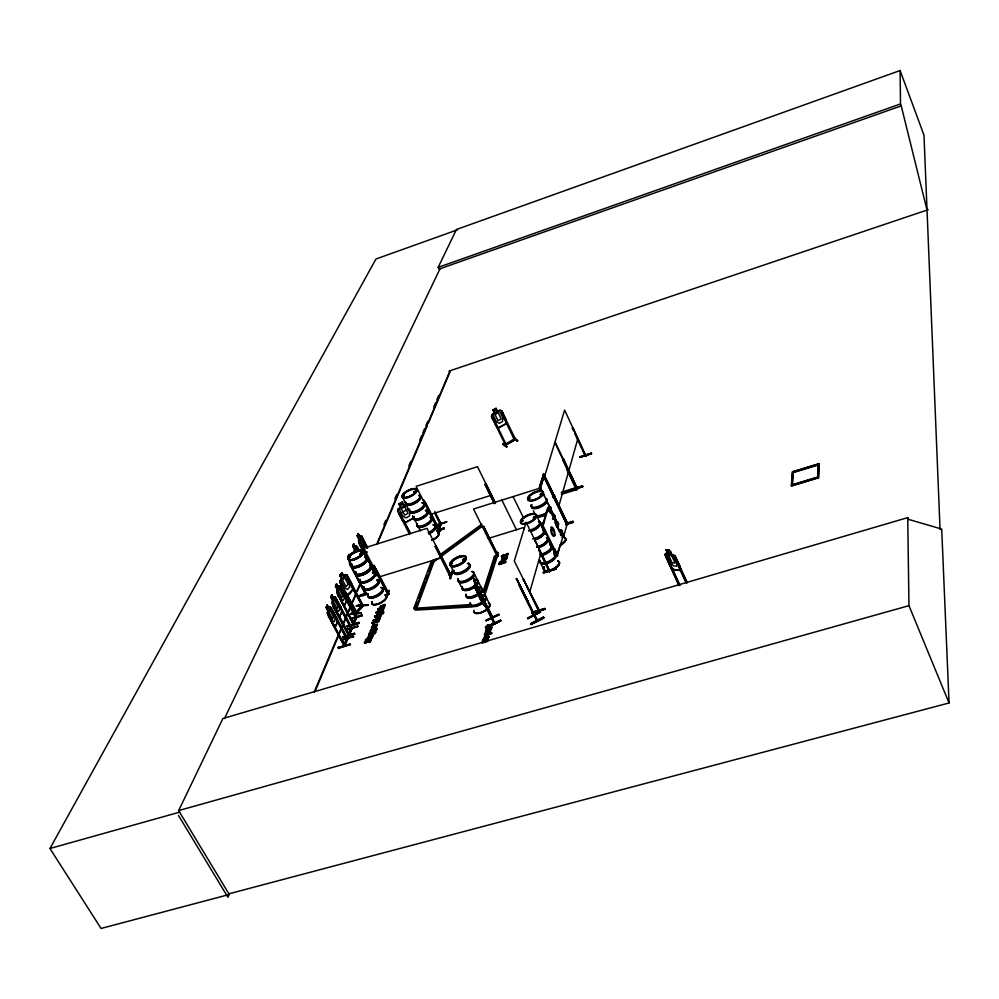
<?xml version="1.0" encoding="UTF-8"?>
<svg xmlns="http://www.w3.org/2000/svg" width="999" height="999" viewBox="0 0 999 999"><rect width="100%" height="100%" fill="white"/><g stroke="black" fill="none" stroke-linecap="round" stroke-linejoin="round"><path stroke-width="1.5" d="M576.81 489.385L576.211 489.635L575.824 488.099M576.298 486.738L577.022 488.349L562.362 493.031M554.22 548.951L554.595 549.937L554.882 548.888M437.05 531.118L444.268 528.546L443.981 527.971L436.9 530.232L443.993 528.071M361.788 605.831L355.994 612.387L356.356 613.598L339.972 582.717L340.022 580.619L341.72 578.858L339.71 575.324L342.033 572.752L344.018 576.485L345.804 576.386L349.325 582.979L349.687 587.087L347.54 589.497L344.867 587.961L341.333 581.356L341.858 578.896L339.71 575.324M356.556 613.423L363.224 605.756L347.015 574.974L345.417 574.637L347.015 574.974L352.073 584.452L353.159 588.836C345.979 602.534 344.842 588.861 340.072 582.667L340.135 580.619L345.554 574.787M538.523 611.013L523.439 579.432L539.31 610.227C539.448 612.624 537.175 606.83 538.586 610.451M379.233 611.188L382.729 610.127L383.042 610.726L379.545 611.788L378.971 610.938A1.536 0.637 -28.3 0 1 379.046 610.451L383.241 608.853L379.957 609.865L380.956 606.131C381.343 606.293 381.094 608.366 383.216 605.494M537.887 609.939C539.572 607.667 537.237 610.963 538.611 609.64M384.165 604.944L383.466 607.08L385.189 605.494A2.035 0.837 -28.2 0 0 385.015 605.057C383.529 604.045 378.708 609.79 380.644 605.531C380.869 608.416 381.655 604.62 384.702 604.457A2.035 0.837 -28.2 0 1 384.877 604.894L384.34 607.592L382.592 608.703M347.227 625.836L347.39 626.835L359.165 623.276L347.352 626.723M359.253 622.901L347.227 625.849M370.179 636.238C367.607 639.897 367.819 635.426 370.179 636.238L370.404 637.699L372.14 636.738L371.978 638.436L367.033 640.521L366.845 639.585L365.472 639.984L365.796 640.596L367.17 640.184L366.845 639.585M354.47 633.316L342.607 636.925L354.483 633.304L354.633 634.315L342.757 637.886L342.607 636.875M368.007 638.324L368.531 635.876L373.189 634.203L373.314 635.302L372.49 634.852L373.189 634.203M372.14 636.738C372.227 639.385 366.645 638.049 367.707 640.322M350.125 643.943L338.162 647.477L350.462 644.492L338.324 648.488L338.162 647.477M347.477 626.398L359.328 622.877L359.016 622.277L347.24 625.936M542.057 493.606L540.809 494.63M541.833 493.543L542.132 494.393M540.621 494.243L540.322 494.917L540.671 494.13M818.468 477.897L819.068 463.598L792.507 471.703L791.333 485.377L791.608 486.026L818.468 477.897L819.068 463.598M817.744 477.734L818.293 464.198L793.206 471.853L792.107 484.765L792.382 485.427L817.744 477.734L818.293 464.198M534.54 517.42L535.227 516.695L535.089 517.42M535.402 517.182L535.427 516.633M535.726 516.77L534.69 517.794M533.404 517.944L533.603 517.295M535.102 517.544L535.439 517.007L534.078 517.132M533.703 517.357L534.602 516.558M534.053 517.407C533.616 519.28 537.724 516.071 534.727 516.808M374.95 572.052L373.926 571.216M373.676 571.828L374.35 571.028M377.222 571.965L374.138 572.914L374.413 572.265M528.883 498.638L529.07 497.627M529.395 498.214L529.17 497.589L529.945 498.101M529.37 497.789L529.383 498.513M355.569 574.712L365.721 594.143L366.109 593.394L350.549 565.272L365.322 594.268L365.634 593.493M365.497 592.482L364.722 593.244L365.347 592.944M365.559 592.37L365.172 593.119M521.54 521.64L521.915 520.941M522.639 520.829L521.615 521.053L522.302 520.604M521.778 521.203L522.702 521.041M522.727 520.804L521.503 521.416M355.344 617.095L356.156 616.321L355.494 616.608M356.643 617.469L340.197 586.438L346.865 600.287L344.33 605.681M353.234 624.587L338.024 595.192M354.046 623.801L338.436 595.067L337.749 595.841M791.608 486.026L792.507 471.703M792.382 485.427L793.206 471.853M350.849 628.071L351.636 627.222L351.411 627.834M353.271 623.364L352.822 623.051M348.289 633.99C349.662 632.991 347.053 635.227 348.688 634.377M349.413 634.939L333.716 605.918L333.017 606.693L348.601 635.626M346.466 638.486L347.29 637.687L347.065 638.311M332.33 611.213L347.44 639.547L347.852 638.748L330.869 607.492L329.807 607.067L329.258 608.591M344.418 645.704L344.218 646.341L328.758 616.458L345.092 645.404M344.455 644.417L343.644 645.279L346.628 638.923M494.692 623.626L477.322 588.561L478.046 590.659M491.82 616.907L492.519 617.057M554.183 548.975L554.42 550.024L554.507 549.325M554.545 549.937L554.108 549.687M464.41 559.927C461.625 560.701 466.221 558.678 464.16 558.941M489.46 632.866C486.738 631.718 482.929 636.675 488.973 633.965L489.31 633.541M503.271 556.243L503.533 555.394C508.641 552.872 509.14 554.283 503.496 555.894L504.083 557.667L507.48 556.63L507.18 556.018C504.87 557.654 503.733 556.53 502.722 556.48A1.748 0.737 -26.6 0 0 502.622 556.843L503.396 557.867L502.922 557.454A1.748 0.737 -26.6 0 1 503.021 557.092L502.822 556.106L501.448 556.518L503.121 556.705L502.822 556.106M425.849 503.146L424.737 503.696L425.849 503.146L440.072 531.231L438.336 530.307M440.509 523.913L437.837 529.395L438.561 528.671M452.235 563.111L451.236 563.548L452.397 563.461M452.31 563.099L451.548 563.324M451.785 563.723L451.223 563.424M451.498 563.224L451.173 563.998L452.272 563.349M415.172 491.608L414.66 492.057M414.41 492.357L415.621 491.271M416.009 491.396L415.384 492.095M413.873 492.47L414.622 491.408M414.148 491.845L414.86 492.37M414.348 492.37L414.46 491.52M403.846 495.666L403.146 495.916L404.096 495.679M404.37 495.379L403.758 495.716M403.109 495.854L404.22 495.579M374.213 572.839L372.103 568.843M345.204 597.052L356.493 617.956L354.158 622.502M351.91 628.895L336.114 599.587L351.973 628.87L349.001 634.927M348.027 634.577L350.974 628.446M360.889 553.221L360.427 554.158L361.276 553.508M361.438 553.021L361.663 553.983M360.152 554.045L361.601 554.233M360.289 553.721L360.914 553.883M371.041 637.15C372.59 632.879 369.505 638.586 371.815 635.039M350.149 557.255L349.051 557.817L350.025 557.579M349.6 557.642L350.149 557.03M349.213 557.442L349.825 556.855L349.3 557.392M373.701 624.313L374.113 625.811L377.472 624.8L377.147 624.2C374.413 626.173 374.001 624.437 372.864 624.562A1.773 0.737 -28.5 0 0 372.727 624.949L373.439 626.011L372.54 626.723L377.472 624.8M371.141 630.694L371.466 629.894C378.022 626.685 371.378 633.716 370.617 630.132L376.923 628.471L375.786 630.769L376.011 628.671L374.725 628.92L375.249 630.232L373.938 631.443L370.454 631.755A2.435 1.011 -28.6 0 1 371.141 630.694L370.617 630.132M591.483 453.658L579.982 457.342L591.483 453.658L591.233 453.059M573.226 522.302L566.433 524.3L573.226 522.302L573.039 521.316L566.271 523.439M582.654 486.438L570.491 490.172M567.12 523.301L567.22 523.151M584.79 455.119C585.913 452.909 585.814 458.366 584.852 455.144M531.967 612.337L532.167 613.398L545.267 609.09L544.942 608.453L531.967 612.35L544.942 608.503M567.619 523.089L567.507 523.713L553.346 494.268M566.608 469.143L576.298 489.672L576.46 489.035L572.202 490.322M556.056 569.08L555.756 568.456L543.156 572.29L543.468 572.914L556.056 569.08L543.456 572.739M563.561 458.966L562.999 459.652L563.561 458.966L577.147 488.249L555.044 441.858L564.622 410.077L585.901 455.944M585.377 456.168L585.027 454.607M585.851 455.956L585.951 455.544M549.425 569.917C549.462 574.013 549.837 568.169 548.788 570.766M535.014 541.433L535.189 540.796L549.787 571.653L550.049 570.941L549.325 571.865L549.537 571.066M362.699 604.795L362.162 605.344C363.524 608.503 360.589 604.183 362.649 604.795M362.187 606.58L362.949 605.694M369.855 635.639L369.68 636.85L370.866 636.975A1.861 0.787 -28.6 0 0 371.803 636.563L372.065 636.388A1.648 0.687 -28.6 0 0 372.739 635.614L372.49 634.852M348.364 578.621L362.874 605.781L355.981 613.598L355.444 612.512L356.581 611.675L357.043 612.874M357.093 612.862L341.371 584.228L340.734 584.939L356.006 613.548L356.793 612.737M532.142 613.286L545.192 609.053L532.217 612.999M540.746 490.859L539.41 488.099L542.882 477.097L543.943 476.76L566.92 524.9L543.756 476.523L540.471 487.737L544.48 496.053M567.132 524.113L567.707 523.788L543.843 474.038L539.41 487.075L541.595 491.346M577.072 488.436L577.41 487.212L561.238 492.257M564.123 537.062L564.01 536.338M567.707 523.788L565.909 525.062M561.313 494.38L577.497 489.335L577.41 487.212M557.017 556.131L542.37 525.936L547.714 507.554L548.401 507.342L562.799 537.2L557.017 556.131L560.152 544.605M585.751 456.106L572.714 427.347L572.165 428.009L573.438 430.719M400.761 507.592L399.538 509.765L402.834 516.171L406.056 517.894L409.453 515.971L409.852 512.2L406.568 505.781L404.158 505.669L402.422 501.998L398.776 504.058L400.761 507.592L398.064 508.903L397.54 510.789L402.285 519.992L405.207 522.814L413.711 517.969M397.714 510.801L398.214 509.028L406.581 504.295M563.074 460.676L576.773 489.435M523.888 579.295L523.251 580.107M558.903 505.856L568.606 471.453M568.781 470.854L577.909 438.436M563.773 536.076L566.97 524.737M529.732 592.157L541.008 552.697M494.305 413.336L491.933 414.597L491.446 416.421L505.469 445.229C503.721 440.497 507.692 446.915 506.056 443.993M491.583 416.396L492.032 414.672M557.717 555.919L543.069 525.724L548.401 507.342M553.259 497.227L552.947 496.89M539.597 487.2L543.394 474.65M545.317 498.051L539.947 486.913L543.843 474.038M487.574 639.647L487.737 640.821L487.574 639.647L483.691 640.871M488.124 637.874L483.416 640.534L488.286 639.035L488.124 637.874L483.916 638.448L488.673 636.088C484.428 634.015 481.918 642.12 484.103 638.411M484.303 638.923L488.836 637.262L488.673 636.088M486.925 626.773L486.825 627.122A1.861 0.824 -27.4 0 0 486.713 627.609L486.613 629.47L490.521 628.421A2.248 0.999 -27.4 0 1 490.959 628.933L489.435 630.719L485.939 631.593A2.26 0.999 -27.4 0 1 485.502 631.081L485.689 630.481A2.235 0.987 -27.4 0 1 486.563 629.582L491.683 627.984L491.52 626.823C488.174 629.183 488.099 626.573 485.964 627.322L487.25 627.409L485.477 627.21L485.801 627.834M484.677 635.701L485.039 634.39L484.677 635.701L491.658 633.653L491.483 632.492L489.348 633.116L489.672 633.753L491.808 633.129L491.483 632.492M492.407 623.826C492.532 625.861 486.588 627.609 487.712 625.936L492.407 623.826L492.719 624.45L491.52 626.086L487.137 627.759L486.825 627.122M488.124 626.685L488.099 625.099L487.387 625.312L488.124 626.685L490.521 625.973L491.82 625.386L491.633 624.05M491.683 627.984L491.52 626.823M495.841 559.54L497.677 552.072L495.904 557.642M496.453 555.182L497.427 554.857C499.662 556.331 493.868 555.219 498.214 555.806L483.603 526.398L482.517 526.748M486.613 629.47L486.451 628.321M487.25 627.409L488.036 627.572L487.637 626.56M487.799 626.048L488.099 625.099M496.016 556.98L497.977 552.672M496.066 558.141L497.814 552.609M503.933 556.043L503.908 554.582L503.234 554.795L503.933 556.043L506.218 555.344L507.43 554.795L507.255 553.558M503.071 562.225C503.733 559.24 498.501 561.813 498.901 563.936L499.2 564.547L505.619 562.587L505.469 561.488L503.071 562.225L505.769 562.1L505.469 561.488M503.096 557.267L502.547 558.553L507.342 557.092L507.18 556.018M485.477 627.21L487.387 625.312M482.455 641.158L482.617 642.32L483.266 640.421M502.647 563.049C503.409 559.303 496.166 566.545 502.647 563.049C503.484 560.152 498.838 561.813 500.087 563.836M503.384 562.824L503.196 561.513L500.924 562.025M543.943 476.76L540.496 487.762L539.41 488.099M503.121 556.705L503.234 554.795M502.547 558.553L502.385 557.479M503.633 555.432L503.908 554.582M503.696 556.818L507.692 555.119L507.979 553.346M501.448 556.518L502.972 555.644M499.2 564.547L500.199 562.537M501.748 557.13L501.598 556.056M484.24 594.63L496.79 555.531L494.455 556.256L482.767 592.457M484.702 595.554L497.24 556.443L473.489 509.053L538.711 488.548L540.022 491.258M483.703 591.932L494.905 557.155L494.455 556.256M514.073 438.986C514.572 442.445 513.986 436.126 515.384 439.51L505.194 445.129M483.603 526.398L498.089 555.844M495.379 503.334L486.051 484.028L485.002 484.365L494.343 503.658M387.987 594.605L387.287 593.593L388.336 593.306L389.086 594.268L374.026 565.409L372.864 565.983L388.049 594.63L363.711 548.189L427.035 528.321L451.011 575.349L436.138 546.141L435.064 546.478L449.687 575.761L451.098 575.112M449.488 574.35C452.285 574.113 447.252 574.3 450.025 575.399M449.65 578.146L450.524 578.521L449.65 578.146L452.048 571.178M449.85 578.721L452.909 571.553L451.96 571.153M450.524 578.521L452.809 571.49M446.653 521.815L435.002 525.199L435.302 525.774L446.541 522.052M536.213 619.392L537.012 619.692M435.064 546.478L436.051 546.378M495.454 503.109L477.485 466.67L416.108 486.351L438.911 531.655L438.673 529.695M440.734 524.05L440.422 524.75L441.196 524.025L434.765 511.5M439.123 528.459L441.196 524.025L437.849 532.867M437.949 533.429L439.822 528.309M438.062 533.691L439.672 527.822M439.036 531.593L439.935 531.056M360.989 613.136L350.949 613.398L361.001 613.211L350.886 614.31M437.924 529.333L438.923 530.182L423.564 500.224M435.077 513.011L440.934 524.587L440.222 523.039L439.885 523.713L440.621 522.927L441.121 523.926M438.748 527.734L440.109 524.038M440.621 522.989L440.359 523.626M416.633 608.553L433.991 561.7L438.936 558.079M435.302 525.774L446.69 521.828M416.933 602.16L414.285 609.265L413.811 608.354L431.268 561.513L436.001 559.015M418.519 597.902L424.325 582.28M425.387 579.445L426.973 575.187M428.559 570.928L431.193 563.823M433.529 560.826L433.991 561.7L432.28 560.389L433.529 560.826L416.158 607.654L414.772 609.228L415.247 610.139L472.003 606.93M424.475 501.91L424.862 501.773M387.937 594.38L388.873 594.343M387.287 593.593L389.111 594.018M387.512 593.306L388.686 592.944L387.387 593.344M388.923 590.421L385.864 598.214L388.898 590.434M385.889 598.126L389.235 591.008M375.062 628.059A1.511 0.624 -28.5 0 0 375.799 627.472L375.574 625.599L376.448 625.337C378.296 630.456 366.82 629.233 374.8 626.485C366.596 627.147 375.874 631.405 376.448 625.337M379.033 618.044C381.156 617.582 378.721 615.372 380.407 615.359C383.004 618.693 372.59 620.804 376.948 617.207M383.154 606.48L384.203 606.318L382.967 608.154M369.218 642.432L370.517 640.334L365.06 643.456A2.323 0.974 -28.7 0 1 364.635 643.069L366.283 640.347L364.298 642.457A2.323 0.974 -28.7 0 0 364.735 642.856C366.77 642.507 373.052 636.675 370.279 642.12L369.218 642.432C373.002 635.576 363.087 647.04 366.283 640.347M375.886 626.223L376.773 625.936M379.845 616.246L380.719 615.958M383.466 607.08C385.976 603.209 381.243 609.003 379.57 607.729L377.684 609.49L380.382 609.29M371.416 636.95L371.728 637.949L370.304 638.811M377.272 625.299L377.147 624.2M375.836 622.077L376.548 620.292L379.62 619.368L379.508 618.256L373.226 620.142L373.339 621.253L373.027 620.654L375.487 619.917L374.775 621.69L372.103 622.951L372.427 623.551L378.721 621.653L378.596 620.541L375.524 621.465L375.836 622.077L378.921 621.141L378.596 620.541M379.62 619.368L379.508 618.256M381.231 615.309L381.106 614.223L376.211 616.133L376.536 616.733L381.231 615.309L381.106 614.223M378.883 611.987L378.559 611.4L376.011 612.587L376.323 613.186L382.854 611.213L382.729 610.127M379.995 609.477L379.682 608.891C384.702 607.742 384.727 605.794 379.87 608.403M374.712 631.843L376.061 632.305L374.588 633.791C374.775 629.42 374.625 633.928 371.828 634.852M377.709 613.786C376.461 612.787 384.69 611.912 378.384 614.11C374.975 613.461 386.463 609.652 383.316 613.561L382.492 613.811C382.667 609.54 382.505 613.973 379.77 614.86M379.545 611.788L379.283 611.538A1.536 0.637 -28.3 0 1 379.358 611.051L383.554 609.452L383.429 608.366M374.588 633.791L375.324 632.429L373.863 632.517M382.492 613.811L383.204 612.487L381.768 612.574M368.818 638.074L368.619 636.713L370.254 635.776M382.405 608.329L380.182 609.003L380.219 607.529M373.376 628.696L373.676 626.535L373.376 628.696L372.39 628.259L373.988 627.147M375.524 621.465L376.223 619.692L379.308 618.768M377.647 616.558L377.035 618.081L376.011 617.832L377.647 616.558L376.336 618.431L377.36 618.681M373.988 628.508L374.475 625.874M380.407 615.359C381.181 617.569 375.224 620.117 375.549 617.569C378.758 613.024 378.134 621.465 379.533 615.646M374.588 616.658L375.636 615.859L375.724 617.007L374.588 616.658L375.636 615.859M365.472 639.984L367.407 638.149L368.406 638.561M376.323 613.186L376.198 612.112M365.796 640.596L365.671 639.485M372.427 623.551L372.315 622.439M374.912 617.257L374.812 616.096M377.997 610.089L377.872 609.015M369.43 633.116L369.942 633.691L369.618 632.642L375.649 631.293L374.263 633.191M372.54 626.723L373.127 625.411M377.684 609.49L379.87 609.802M368.082 637.949L367.707 638.873L371.216 637.637M369.755 633.716C381.019 629.22 361.963 638.111 372.752 632.404M370.941 630.731L370.804 629.657M376.536 616.733L376.398 615.646M379.22 610.002L379.033 609.09M387.962 594.592L389.011 594.268L374.026 565.409M353.696 636.563L341.646 640.384M357.829 626.523L346.029 630.094L357.829 626.523L357.505 625.936M362.312 615.621L350.587 619.18L362.312 615.621L361.988 615.034L350.274 618.581L350.587 619.18M345.092 644.343L347.19 639.035M347.789 638.811L344.717 646.141L327.347 612.699L327.709 614.76L344.805 646.041M356.618 617.419L353.708 624.55L337.075 593.481L336.651 591.483L337.487 589.847L335.427 586.313L336.588 583.94L335.527 586.363L337.575 589.885L337.712 592.245L341.283 598.901L343.319 600.561L344.268 598.364L343.244 594.355L339.685 587.724L338.536 587.712L336.463 583.99M359.053 539.223L358.878 542.582L374.575 572.789L374.113 571.44L375.187 568.843M355.507 617.519L353.084 623.551M355.944 616.92L356.144 616.408M347.04 638.798L344.205 644.755M351.386 628.321L348.589 634.178M355.919 617.394L353.171 623.164M375.961 569.442L374.7 572.627M229.408 893.68L227.909 897.264L178.496 815.471M374.338 567.032L371.665 567.544M665.122 554.807L665.721 553.533M315.684 689.922L338.112 636.813M339.335 633.94L341.146 629.632M342.357 626.76L350.237 608.104M352.672 602.36L356.306 593.756M357.517 590.884L359.94 585.139M377.522 543.506L427.235 425.811M428.446 422.939L450.274 371.266M383.891 524.75L385.714 520.442M394.842 498.901L396.665 494.592M408.828 465.884L410.651 461.575M419.78 440.035L421.603 435.726M422.814 432.854L424.65 428.546M425.861 425.674L427.684 421.366M433.766 407.018L435.589 402.709M436.813 399.837L438.636 395.529M314.061 692.344L360.189 583.241M376.573 544.48L450.025 370.766M365.709 554.47L366.783 551.985M367.557 548.126L361.7 536.101C353.746 538.911 362.862 549.987 365.746 554.645L366.908 551.935M337.587 621.465L335.189 627.072L333.092 624.387M339.672 616.595L342.02 611.088M332.954 624.425L335.227 627.247L337.712 621.428M337.6 613.923L339.71 616.77L342.158 611.038L340.547 606.793L342.108 611.138M342.282 603.021L344.368 605.856L346.778 600.224M553.958 535.926L554.183 535.414A4.595 1.449 73 0 0 553.396 530.357L552.947 529.32A4.595 1.449 73 0 0 551.061 527.335M333.017 606.693L333.304 606.043M329.171 616.333L328.459 617.12M355.319 550.786L356.218 548.738L357.58 551.336M368.594 562.187L359.715 544.28L374.887 572.165M350.949 565.147L350.274 565.896M360.115 544.155L359.453 544.88M349.288 561.713L349.875 560.114M354.183 553.071L354.608 549.587L352.759 546.103L353.733 543.918L358.753 551.535M359.265 550.524L357.18 546.441L356.193 545.978L355.469 547.627L353.733 543.918M360.726 535.639L360.027 537.25L358.204 533.791M354.558 572.989L349.625 563.573L350.1 560.114M354.033 551.161L356.243 546.128M327.347 612.699L328.196 611.001M331.905 602.31L349.076 635.626L332.267 604.345L332.742 600.636L330.806 597.052L331.855 594.68L333.791 598.264L334.465 596.728L331.98 602.385M336.725 591.57L339.173 586.001L338.511 587.512M327.422 612.787L329.945 607.03L331.006 607.454L336.188 617.157M354.832 551.885L354.707 549.625L352.635 546.141L353.609 543.956M359.141 539.26L357.23 535.751L358.304 533.566L357.317 535.801M326.111 607.429L327.31 604.982L329.295 608.791L330.469 608.791L334.103 615.496L335.14 619.58L334.166 621.853L332.08 620.192L326.111 607.429L328.072 611.051M332.617 600.686L330.681 597.09L331.855 594.68M326.211 607.479L327.31 604.982M349.3 555.481L349.325 557.991M358.479 534.69L358.516 537.137L359.078 535.839M457.492 229.807L375.961 259.016L49.95 848.501L101.061 928.458L229.283 894.492L178.659 810.589L222.889 718.518L907.729 517.619L908.441 519.368L941.707 529.045L949.05 702.971L228.883 893.818M224.438 718.618L440.035 268.756M900.099 70.542L900.511 103.946L901.223 105.882L439.023 269.106L438.174 267.357L456.406 229.52L900.099 70.542L923.975 135.14L940.059 529.408M494.767 623.613L478.533 592.732L479.133 593.069M492.295 616.533L492.532 618.531L493.019 617.707M375.449 630.194L376.511 629.432L375.05 629.52M528.671 498.576L529.87 497.802M464.635 559.915L464.835 558.903M539.098 610.789L514.285 560.976L526.123 522.227L549.999 571.016M567.007 522.589L567.157 522.065M567.544 523.601L544.68 476.198L554.857 442.457L576.635 488.411M403.284 495.229L403.971 495.104M403.521 495.679L404.208 495.367M362.4 604.67L363.324 605.719M501.61 410.789L515.621 439.56L515.147 438.586L514.235 439.123M375.774 630.794L377.235 629.32L375.886 628.846M349.151 635.514L352.197 628.271L335.377 597.202L334.328 596.765M382.167 613.211L383.616 611.538L381.73 611.475M356.393 618.031L340.796 588.848L343.731 594.318M353.771 624.425L336.651 591.483M365.834 593.98L349.563 563.598L349.338 561.6M502.647 559.902L506.231 558.678L503.071 560.514M485.764 634.178L488.648 633.329C490.809 630.581 483.179 632.842 486.088 634.815M503.234 443.668L506.805 446.803M374.15 630.856L374.388 629.72L371.216 631.405L373.376 631.281M372.964 633.853L373.201 632.704L370.017 634.402L372.19 634.278M380.881 613.873L381.118 612.774L377.984 614.435L380.119 614.298M369.23 642.394L368.906 641.795L369.955 641.508C374.088 634.777 362.15 645.841 366.271 640.396M489.348 633.116C491.808 629.87 483.179 632.18 485.039 634.39M489.672 633.753C492.132 630.506 483.504 632.817 485.364 635.027M368.032 605.294C343.893 606.718 362.475 604.745 368.032 605.294L357.904 605.481L367.732 604.695M463.349 559.353C461.688 561.463 466.146 560.114 464.71 559.278M463.424 559.353L463.748 560.177M464.785 559.777L464.86 559.09M465.134 559.777L465.097 558.916M362.125 605.806L356.393 612M347.652 594.717L353.159 588.836M341.72 584.203L340.734 584.939M347.34 577.934L347.977 577.222L347.003 577.959L362.525 606.543M345.529 574.625L344.031 576.286M534.178 614.71C532.192 613.386 536.001 617.17 533.966 615.646M339.847 575.349L342.12 572.951M360.714 553.334L360.264 554.557M361.288 553.721L362.013 553.259M361.813 553.733L362.15 553.034L360.964 553.434M414.123 491.758L414.235 492.682M414.523 491.733L414.985 491.683M415.884 491.683L415.222 492.207M415.846 491.97L415.709 491.433M450.424 574.35L450.861 575.449M439.51 530.269L439.935 531.331M492.857 617.644L492.407 617.844M492.532 618.456L493.156 618.194L474.375 581.618L475.362 583.041M357.13 612.712L356.506 611.763M669.13 550.312L670.991 554.345L675.174 556.018L680.119 566.795L674.974 556.156L673.338 554.657L665.509 553.483L664.984 554.745L679.195 585.314M672.939 569.492L680.906 570.641L680.119 566.795M669.942 565.484L665.222 554.72M673.014 569.517L670.042 565.384L673.039 569.393L680.769 570.491M675.062 556.118L687.275 582.579M674.987 558.753L676.248 558.566L674.987 558.753L686.013 582.742M678.87 585.614L666.221 557.205L667.145 557.33L680.107 585.451M665.896 557.504L667.145 557.33M666.108 549.812L667.956 553.833L666.895 554.944L670.341 562.425L673.488 565.846L676.623 566.296L676.835 563.324L673.388 555.819L671.141 554.133M669.293 550.099C660.726 549.4 673.201 548.963 671.091 554.245M362.762 605.869L362.687 604.745M362.724 606.381L352.085 587.474M536.775 620.529L537.125 621.153L521.803 589.26L521.64 589.997M533.966 615.496L534.29 616.058L518.618 584.602M439.41 528.434L440.022 528.321M541.271 493.643L540.447 494.443L541.421 493.856M540.921 493.893L540.559 494.468M463.261 559.602L464.173 558.878M464.66 559.39L463.836 559.865M496.54 554.882L497.415 554.895M449.762 575.511L450.861 575.149M493.056 618.319L477.023 586.85L477.522 588.686M482.717 642.869L486.088 641.882M439.697 554.957L481.73 524.213M449.1 549.288L452.884 546.515M439.71 556.293L481.78 525.511M441.408 556.268L482.217 526.398M515.422 439.697L505.282 445.329L505.719 443.856M534.19 516.783L533.478 518.069M414.647 491.883L415.709 491.683M415.621 492.157L414.76 492.582M379.27 609.752L378.559 611.4M371.715 636.937L372.14 635.651M483.716 639.26L482.579 640.334L482.954 641.37M409.465 534.078L398.439 512.799L399.563 512.362L410.452 533.503M399.238 514.073L408.903 508.616M413.561 517.907L405.182 522.602L402.397 519.905M398.813 504.095L402.447 502.035M404.12 505.631L406.543 504.12M344.618 645.504L344.293 646.266M517.894 440.746L513.561 437.337L517.37 440.934M506.943 446.903L502.834 443.981L506.381 447.127M517.47 440.959L513.498 437.35L514.348 437.587M505.931 443.881L513.873 439.11M506.68 446.341L503.409 443.668M497.739 411.438L499.925 410.177L501.748 410.714L506.043 419.63L506.456 423.564L498.376 427.984L495.766 425.312M491.97 414.622L499.962 410.214M493.156 417.807L492.207 418.331L493.269 417.919L506.281 444.755M501.498 413.186L502.572 412.774L501.498 413.186L514.572 440.147M498.414 427.834L506.281 423.464L505.881 419.642M492.657 409.977L496.103 408.079L497.689 411.613L499.937 411.775L502.922 417.969L502.497 421.566L499.3 423.339L496.303 421.64L493.294 415.434L494.48 413.386L492.694 410.002M357.804 626.361L346.029 629.919M525.174 596.59L527.609 600.961L526.123 597.552M533.891 614.21L533.566 614.947M540.384 611.725L527.797 618.668L540.584 612.087L540.259 611.45L527.484 618.044L527.797 618.668M540.484 611.9L527.722 618.518M530.606 623.726L543.481 617.132L530.619 623.763L531.093 624.675L543.956 618.044L543.456 617.082M517.432 580.282L516.283 578.558L518.256 581.98M520.092 585.464L517.694 581.181L518.294 582.592M519.343 584.14L520.904 587.387M350.562 619.018L362.038 615.034M503.221 558.941L506.555 558.054A2.11 0.887 -26.6 0 1 506.98 558.503L505.556 560.127L502.247 560.988M541.171 493.993L542.307 493.631L541.483 493.606M541.783 494.517L540.759 494.955M522.077 521.153L522.752 520.941L522.127 520.629M534.203 517.007L534.84 516.733M534.89 517.557L533.591 517.407M360.914 553.346L361.563 553.159M361.238 554.22L361.975 553.009M356.655 612.849L345.754 592.395M489.148 631.181C493.931 627.709 482.742 631.855 488.299 631.493M486.163 620.591L499.025 614.735L486.238 620.754L485.914 620.117L498.726 614.123L499.025 614.735M486.138 620.554L498.963 614.585M493.918 622.015C492.32 622.814 495.129 620.966 494.642 623.114M487.687 626.248L500.561 620.179L500.886 620.816L488.111 627.21L500.849 620.766L487.987 626.873L487.687 626.236L500.586 620.229M475.062 581.905L472.964 577.609L481.818 595.654L475.899 582.704L476.923 584.353M473.751 578.096L475.949 582.842M479.295 592.694L474.537 581.381L475.049 582.792M474.862 582.779L478.808 591.233M475.049 583.503L481.093 595.741L480.594 593.906M477.235 588.723L474.513 581.543L475.187 583.928M475.849 588.498L475.986 588.436M476.973 587.287L483.204 600.836M475.274 588.349L479.32 594.155L482.467 601.136L475.274 588.349L476.785 590.884M475.512 588.486L478.259 594.218M479.682 594.105L484.89 606.043L481.555 597.627M483.628 599.25L481.705 594.842L485.064 603.833L483.179 600.749M480.019 598.638L483.941 604.87L480.044 598.726L475.924 588.299L477.31 592.407L476.848 591.633M371.491 567.757L374.338 566.87M361.301 554.183L360.639 554.245M464.073 559.215L464.897 558.878M464.248 560.127L463.174 560.339M373.676 626.535L372.065 627.659L373.052 628.096M438.174 267.357L900.511 103.946M448.976 371.116L928.233 209.69M377.809 616.808L378.446 615.896M373.663 627.909L374.75 627.459A1.511 0.624 -28.5 0 0 375.487 626.86L375.574 625.624M485.152 637.874L488.998 636.738M484.927 484.577L485.976 484.253M591.246 453.084L579.707 456.755L579.982 457.342M579.944 457.192L591.558 453.309M357.23 535.751L362.812 547.914L364.735 549.587M361.7 536.101L367.545 547.602M430.407 514.46L491.545 495.167M362.262 538.449L367.295 548.201M356.193 545.978L359.553 551.336M437.125 530.806L444.18 528.446M437.038 531.043L444.118 528.808M582.454 485.964L570.629 489.735L582.454 485.951L582.692 486.688L576.635 488.711M438.936 531.593L439.96 531.268M570.829 490.172L582.679 486.563M576.735 488.761L582.355 486.438M365.746 554.645L363.798 551.76M372.864 565.983L373.926 565.646M566.283 523.526L573.026 521.378M566.508 524.05L573.239 521.828M371.516 567.907L371.216 567.332L374.076 566.458M375.499 571.828L372.652 572.727A8.354 3.322 -28.1 0 1 373.688 576.935A8.367 3.322 -28.1 0 1 364.385 582.292A8.367 3.322 -28.1 0 1 360.139 579.845A8.354 3.322 -28.1 0 0 364.373 582.255A8.354 3.322 -28.1 0 0 373.688 576.935A8.367 3.322 -28.1 0 0 372.689 572.689M372.664 572.802L375.499 571.928M377.048 572.24L374.2 573.114L377.073 572.34M488.174 538.486L523.426 527.584M375.337 575.224L378.221 574.35M375.574 575.611L378.484 574.762M497.077 555.943L498.126 555.594M375.636 575.811L378.484 574.924M542.37 525.936L543.069 525.724M378.908 577.01L441.983 557.567M545.117 534.527A4.583 1.461 73 0 1 544.692 532.305L542.469 528.334A2.298 0.737 73 0 1 541.858 525.462A2.298 0.737 73 0 1 542.894 525.574M335.377 597.202L340.684 606.743M345.317 595.966L346.74 600.324L345.142 596.066M449.925 575.724L450.886 575.387M366.645 593.181C354.133 596.053 359.802 597.951 368.244 593.718M366.87 593.668L359.665 595.879L366.958 593.768M547.165 538.761L547.427 538.686A4.583 1.461 73 0 1 546.94 538.274M562.112 537.412L562.799 537.2M507.554 554.17L508.279 553.946M503.021 557.092L503.871 556.83M344.368 605.856L342.182 602.959M331.618 609.902L347.44 639.547M502.235 557.942L507.03 556.48M792.781 472.352L817.856 464.71M793.493 472.502L818.568 464.86M499.787 563.224L502.347 562.437M498.901 563.936L505.319 561.987M339.71 616.77L337.487 613.861M554.008 552.185L556.293 551.485M553.933 552.459L556.218 551.76M554.27 554.57L557.529 553.733M554.37 554.832L557.467 553.846M554.408 555.294L557.367 554.345M383.816 607.13L384.515 606.917M378.196 609.615L379.545 609.215M543.431 572.752L555.993 568.868M792.107 484.765L817.469 477.085M383.741 608.965L379.583 610.339L378.683 611.863M791.333 485.377L818.193 477.235M376.011 612.587L382.542 610.614M335.227 627.247L333.117 624.288M376.211 616.133L380.906 614.71M375.137 616.695L375.949 616.458M377.897 615.896L381.418 614.822M413.811 608.354L471.353 604.482M376.061 619.992L379.832 618.856M345.754 629.495L357.555 625.936M372.103 622.951L378.396 621.053M372.627 623.039L375.1 622.302L374.775 621.69M373.214 625.861L373.052 625.549A1.773 0.737 -28.5 0 1 373.189 625.162L374.013 624.912M372.227 626.111L376.96 624.687M354.807 633.903L342.832 637.374M371.128 630.269L375.337 628.995M341.358 639.972L353.259 636.4L353.534 637M367.682 637.712L368.494 637.474M371.753 637.562L372.465 637.35M365.996 640.097L367.37 639.685M491.958 624.687L492.719 624.45M486.288 628.846L491.358 627.347M489.435 628.171L491.845 627.459M484.353 635.064L491.333 633.016M485.089 639.497L488.449 638.511M482.292 641.683L487.412 640.184M485.352 641.033L487.899 640.297M178.659 810.589L908.965 605.669L907.729 517.619M49.95 848.501L179.608 812.162M379.233 615.034L377.235 614.785A2.398 0.987 -28.3 0 1 377.897 613.748M371.278 635.039L369.255 634.752A2.435 1.024 -28.6 0 1 369.942 633.691M361.114 554.258L360.452 554.42M534.59 516.608L535.801 516.733M464.31 559.128L464.96 559.153M536.663 619.168L537.624 620.879L516.421 578.483L534.765 615.896M415.159 491.208L416.096 491.371M534.328 517.882L533.641 517.969M534.128 518.156L533.503 517.894M357.979 605.469L368.406 604.832M351.149 614.01L361.114 613.236L360.789 612.637M462.637 605.931L465.696 605.756M414.772 609.228L471.528 606.006M552.859 496.141L552.809 496.953M585.302 456.231L574.712 433.441M549.263 571.865L538.636 549.887M665.621 553.621L667.856 553.921L665.933 549.662M439.061 529.57L430.944 513.723M492.207 617.732L494.218 623.95L478.533 592.732M334.378 596.927L335.377 597.327M339.036 586.038L340.197 586.563L339.086 586.188M360.651 535.826L361.7 536.226M540.422 494.867L541.97 494.755L542.532 493.656M381.443 611.975L379.932 614.073L376.91 614.185A2.398 0.987 -28.3 0 1 377.585 613.149M537.425 620.342L534.365 615.097M372.814 635.451L373.064 636.226A1.648 0.687 -28.6 0 1 371.266 637.562M374.725 628.92L373.176 631.056L370.13 631.156A2.435 1.011 -28.6 0 1 370.816 630.094M373.539 631.905L371.99 634.053L368.931 634.153A2.435 1.024 -28.6 0 1 369.618 633.079M474.4 581.443L476.086 582.767M472.964 577.609L473.788 578.209M513.773 437.912L517.357 441.108M345.13 592.095L347.752 594.717M554.595 495.791L554.545 497.09L554.745 496.091M554.433 495.766L554.395 496.466M553.521 497.115L553.421 495.879L553.371 496.79M553.096 497.402L552.547 496.291M438.299 530.619L437.987 528.858M483.891 604.732L484.89 606.043L483.753 604.795M475.936 584.078L476.623 584.852L475.999 584.228M494.055 623.875L492.432 617.906M477.734 588.698L479.795 591.67L475.686 583.316L479.195 591.183L477.247 586.788M477.747 588.773L482.392 598.201L480.069 592.832L481.63 595.404M481.368 596.728L482.629 598.763L480.319 592.919M475.986 589.472L476.461 590.247M478.733 594.954L481.356 599.288L477.397 591.595M475.774 587.936L478.983 592.981M554.969 549.7L554.957 549.388M522.639 590.971L523.576 592.669M525.312 596.515L527.747 600.886M475.412 584.128L475.824 585.202M533.916 615.322L537.087 621.091L521.353 589.497M483.316 600.686L485.064 603.833M327.173 605.019L329.158 608.828M337.05 621.116L347.028 639.672M340.072 608.116L351.373 629.183M331.718 594.717L333.816 598.463L334.977 598.476L338.586 605.144L339.61 609.19L338.649 611.425L336.588 609.765L332.967 603.071L332.842 600.686M344.917 597.689L355.906 618.269M336.488 584.178L338.411 587.749M342.02 572.951L343.906 576.498M350.237 562.4L353.708 568.931M379.57 607.729L380.182 609.003M358.179 533.603L360.152 537.212L361.226 537.287L365.609 547.564M519.38 584.203L527.609 600.961M403.521 520.154L410.339 533.379M412.662 515.659L420.367 530.806M402.497 497.24L405.706 503.496M431.268 561.513L431.718 562.4M548.064 539.947L554.545 552.584M522.127 590.072L525.112 595.729L524.088 593.568M484.515 634.54L484.84 635.177M449.15 574.712L449.687 575.761M439.635 529.994L440.159 531.006M423.726 500.162L428.384 509.428M487.087 626.261L487.849 627.547M485.639 626.685L485.964 627.322M488.648 633.329L488.973 633.965M488.511 636.625L488.836 637.262M487.962 638.398L488.286 639.035M450.474 565.521L453.921 572.277M458.928 582.055L462.337 588.773M481.705 594.892L476.448 584.802L481.618 595.342M474.862 582.767L477.023 587.35M481.905 597.14L492.607 618.518M434.865 513.586L440.484 524.75M477.46 580.044L474.063 573.339A8.791 3.684 -27.2 0 1 467.02 581.53A8.791 3.684 -27.2 0 1 458.666 580.082M477.784 580.669A8.791 3.709 -27.2 0 0 476.86 580.094A8.791 3.709 -27.2 0 1 477.784 580.644L481.143 587.387M486.063 597.065L489.423 603.708M501.885 500.124L516.446 529.745M485.002 484.365L494.418 503.446M540.322 562.549L543.556 569.18M513.099 496.603L523.663 518.194M536.675 515.759L539.76 522.102M533.341 510.689L534.989 514.135M491.545 416.371L495.866 425.237M479.233 596.678L480.182 598.651M547.814 502.947L558.453 525.024M561.775 531.93L563.848 536.251M546.665 500.836L556.455 521.041M560.764 530.107L563.823 536.326M547.714 507.554L550.337 512.986M554.907 522.477L559.49 531.98M543.306 474.2L566.47 522.739M552.909 496.278L553.196 497.315M569.055 471.565L576.286 486.8M576.535 487.312L577.497 489.335M576.023 487.35L576.873 489.373M666.82 557.629L679.133 584.34M675.923 558.878L686.95 582.879M675.324 558.441L686.35 582.442M517.694 581.181L517.932 582.092M908.965 605.669L949.05 702.971M481.918 595.541L483.466 599.662L481.78 595.604M477.135 586.538L481.518 594.967M478.121 594.243L479.108 596.765M480.107 591.92L481.293 595.029M366.408 545.442L367.37 548.139M350.349 644.392L338.399 647.964M492.657 617.519L494.468 623.051M554.607 496.116L554.745 496.878M474.375 581.618L474.962 583.628M901.223 105.882L927.035 210.102M351.873 584.527L352.934 588.786M679.994 566.77L680.806 570.729M557.929 550.874L558.104 551.523M472.977 572.215A8.916 3.734 -27.2 0 1 467.832 580.606A8.916 3.734 -27.2 0 1 458.304 579.62M462.075 588.186A8.791 3.709 -27.2 0 0 469.542 588.985A8.791 3.709 -27.2 0 0 477.909 582.317A8.779 3.709 -27.2 0 1 469.592 589.06A8.779 3.709 -27.2 0 1 462.125 588.261M478.034 581.206A8.791 3.709 -27.2 0 0 475.299 579.52A8.779 3.709 -27.2 0 1 478.071 581.293M476.423 579.295A8.754 3.696 -27.2 0 1 471.378 587.587A8.754 3.696 -27.2 0 1 462 586.588M476.535 579.457A8.791 3.709 -27.2 0 1 471.478 587.787A8.791 3.709 -27.2 0 1 462.062 586.775M467.345 563.598A8.929 3.696 -27.2 0 1 468.931 568.131A8.929 3.696 -27.2 0 1 459.016 573.826A8.929 3.696 -27.2 0 1 454.033 571.253M472.427 571.366A8.791 3.671 -27.2 0 1 467.345 579.632A8.791 3.671 -27.2 0 1 457.942 578.671M468.893 564.385A8.804 3.646 -27.2 0 1 464.797 572.09A8.804 3.646 -27.2 0 1 454.245 572.814M471.366 571.54A8.916 3.734 -27.2 0 1 472.964 576.111A8.916 3.734 -27.2 0 1 463.074 581.805A8.916 3.734 -27.2 0 1 458.091 579.195M468.519 563.399A8.929 3.696 -27.2 0 1 463.336 571.753A8.929 3.696 -27.2 0 1 453.821 570.816M468.181 562.974A8.804 3.646 -27.2 0 1 463.061 571.216A8.804 3.646 -27.2 0 1 453.671 570.304M485.127 596.478A8.741 3.759 -27.3 0 1 484.577 601.723M483.029 603.071A8.741 3.759 -27.3 0 1 474.163 606.643A8.741 3.759 -27.3 0 1 470.741 603.771M483.578 595.679A8.866 3.809 -27.3 0 1 484.415 601.248M482.842 602.609A8.866 3.809 -27.3 0 1 474.775 606.143A8.866 3.809 -27.3 0 1 470.254 604.457M488.648 603.396A8.741 3.796 -27.3 0 1 484.69 611.263A8.741 3.796 -27.3 0 1 474.125 611.825M488.386 602.946A8.716 3.771 -27.3 0 1 483.441 611.326A8.716 3.771 -27.3 0 1 474.05 610.202M477.047 580.531A8.754 3.696 -27.2 0 1 472.015 588.823A8.754 3.696 -27.2 0 1 462.637 587.824M488.499 603.109A8.741 3.796 -27.3 0 1 484.54 610.976A8.741 3.796 -27.3 0 1 473.976 611.538M478.209 581.543A8.791 3.709 -27.2 0 1 469.717 589.323A8.791 3.709 -27.2 0 1 462.387 587.4A8.791 3.709 -27.2 0 0 469.705 589.31A8.791 3.709 -27.2 0 0 478.196 581.518M479.383 587.387A8.879 3.784 -27.2 0 1 480.207 592.931M478.621 594.28A8.879 3.784 -27.2 0 1 470.529 597.827A8.879 3.784 -27.2 0 1 466.021 596.178M484.428 595.092A8.741 3.759 -27.3 0 1 483.878 600.337M482.317 601.673A8.741 3.759 -27.3 0 1 473.451 605.257A8.741 3.759 -27.3 0 1 470.029 602.385M480.944 588.186A8.754 3.734 -27.2 0 1 480.369 593.406M478.808 594.742A8.754 3.734 -27.2 0 1 469.93 598.326A8.754 3.734 -27.2 0 1 466.521 595.479M483.366 595.254A8.866 3.809 -27.3 0 1 484.203 600.824M482.629 602.185A8.866 3.809 -27.3 0 1 474.55 605.706A8.866 3.809 -27.3 0 1 470.042 604.033M480.569 587.212A8.879 3.784 -27.2 0 1 479.982 592.494M478.409 593.856A8.879 3.784 -27.2 0 1 469.405 597.489A8.879 3.784 -27.2 0 1 465.946 594.605M480.232 586.8A8.766 3.734 -27.2 0 1 479.657 592.007M478.096 593.344A8.766 3.734 -27.2 0 1 469.218 596.94A8.766 3.734 -27.2 0 1 465.809 594.093M370.204 565.684A8.492 3.334 -28.1 0 1 364.772 573.601A8.492 3.334 -28.1 0 1 356.243 572.702M373.614 572.402A8.342 3.309 -28.1 0 1 368.294 580.232A8.342 3.309 -28.1 0 1 359.89 579.32M372.502 572.34A8.367 3.322 -28.1 0 1 373.539 576.61A8.367 3.322 -28.1 0 1 364.198 581.942A8.367 3.322 -28.1 0 1 359.952 579.495M364.76 557.504A8.504 3.309 -28 0 1 365.771 561.775A8.504 3.309 -28 0 1 356.281 567.17A8.504 3.309 -28 0 1 352.01 564.76M369.992 565.272A8.492 3.334 -28.1 0 1 364.548 573.189A8.492 3.334 -28.1 0 1 356.019 572.29M364.548 557.105A8.504 3.309 -28 0 1 365.559 561.363A8.504 3.309 -28 0 1 356.056 566.758A8.504 3.309 -28 0 1 351.798 564.348M365.459 556.918A8.392 3.259 -28 0 1 360.052 564.697A8.392 3.259 -28 0 1 351.648 563.848M382.255 588.723A8.329 3.372 -28.2 0 1 377.947 596.103A8.329 3.372 -28.2 0 1 368.331 596.703M382.105 588.211A8.442 3.409 -28.2 0 1 378.658 595.117A8.442 3.409 -28.2 0 1 368.281 597.14M367.982 596.291A8.442 3.409 -28.2 0 1 368.206 595.204M384.503 595.054A8.329 3.397 -28.2 0 1 385.589 599.412A8.329 3.397 -28.2 0 1 376.311 604.732A8.329 3.397 -28.2 0 1 372.04 602.21M385.589 595.017A8.329 3.397 -28.2 0 1 380.344 602.959A8.329 3.397 -28.2 0 1 371.89 601.935M374.238 573.588A8.342 3.309 -28.1 0 1 369.88 580.894A8.342 3.309 -28.1 0 1 360.289 581.543M374.038 573.139A8.367 3.322 -28.1 0 1 370.592 579.919A8.367 3.322 -28.1 0 1 360.327 581.967M376.698 580.094A8.454 3.384 -28.1 0 1 377.759 584.452A8.454 3.384 -28.1 0 1 368.319 589.835A8.454 3.384 -28.1 0 1 364.023 587.337M381.556 587.412A8.329 3.359 -28.2 0 1 376.286 595.304A8.329 3.359 -28.2 0 1 367.857 594.318M376.873 580.631A8.342 3.347 -28.1 0 1 374.675 587.637A8.342 3.347 -28.1 0 1 364.148 588.823M380.644 587.562A8.442 3.409 -28.2 0 1 381.718 591.945A8.442 3.409 -28.2 0 1 372.302 597.34A8.442 3.409 -28.2 0 1 367.994 594.805M377.722 579.919A8.454 3.384 -28.1 0 1 372.352 587.899A8.454 3.384 -28.1 0 1 363.811 586.937M377.397 579.532A8.342 3.334 -28.1 0 1 372.09 587.387A8.342 3.334 -28.1 0 1 363.661 586.438M385.452 594.892A8.267 3.372 -28.2 0 1 380.232 602.759A8.267 3.372 -28.2 0 1 371.853 601.748M424.25 504.695A8.029 3.059 -27.1 0 1 418.556 511.438A8.029 3.059 -27.1 0 1 410.04 511.825M423.301 503.733A8.142 3.109 -27.1 0 1 418.344 511.026A8.142 3.109 -27.1 0 1 409.89 510.464M425.399 510.289A8.029 3.084 -27.1 0 1 426.635 514.123A8.029 3.084 -27.1 0 1 417.694 519.193A8.029 3.084 -27.1 0 1 413.386 517.107A8.029 3.084 -27.1 0 0 421.753 517.682A8.029 3.084 -27.1 0 0 426.623 510.439M426.511 510.289A7.992 3.072 -27.1 0 1 421.653 517.494A7.992 3.072 -27.1 0 1 413.324 516.908M425.537 510.551A8.029 3.084 -27.1 0 1 426.773 514.373A8.029 3.084 -27.1 0 1 417.832 519.443A8.029 3.084 -27.1 0 1 413.524 517.357M419.343 495.966A8.154 3.084 -27.1 0 1 414.36 503.234A8.154 3.084 -27.1 0 1 405.906 502.697M421.566 502.784A8.029 3.059 -27.1 0 1 422.777 506.568A8.029 3.059 -27.1 0 1 413.836 511.638A8.029 3.059 -27.1 0 1 409.553 509.577M419.493 496.478A8.042 3.034 -27.1 0 1 415.509 503.159A8.042 3.034 -27.1 0 1 406.056 504.07M423.101 503.334A8.142 3.097 -27.1 0 1 418.144 510.626A8.142 3.097 -27.1 0 1 409.677 510.064M419.143 495.566A8.154 3.072 -27.1 0 1 414.16 502.834A8.154 3.072 -27.1 0 1 405.706 502.297M418.831 495.167A8.042 3.034 -27.1 0 1 413.911 502.335A8.042 3.034 -27.1 0 1 405.569 501.823M434.503 525.711A8.092 3.172 -27.2 0 1 434.865 529.07A8.092 3.172 -27.2 0 1 428.671 533.541M435.452 526.698A7.992 3.134 -27.2 0 1 428.896 533.941M437.674 532.217A7.955 3.147 -27.2 0 1 438.049 535.539A7.955 3.147 -27.2 0 1 431.968 539.947M428.234 512.637A7.992 3.084 -27.1 0 1 420.354 519.48A7.992 3.084 -27.1 0 1 413.911 518.056M427.097 511.438A7.992 3.084 -27.1 0 1 427.897 511.9M437.787 532.367A7.992 3.159 -27.2 0 1 438.149 535.701A7.992 3.159 -27.2 0 1 432.055 540.122M437.924 532.642A7.992 3.159 -27.2 0 1 438.286 535.963A7.992 3.159 -27.2 0 1 432.192 540.397M425.686 510.851A8.029 3.097 -27.1 0 1 426.561 515.072A8.029 3.097 -27.1 0 1 416.858 519.942A8.029 3.097 -27.1 0 1 414.335 516.545M431.406 518.506A8.117 3.147 -27.1 0 1 425.674 525.374A8.117 3.147 -27.1 0 1 417.033 525.724M432.767 524.762A7.992 3.134 -27.2 0 1 434.715 527.672A7.992 3.134 -27.2 0 1 428.234 532.654M430.731 518.531A8.004 3.109 -27.1 0 1 426.81 525.299A8.004 3.109 -27.1 0 1 417.37 526.123M434.303 525.324A8.104 3.172 -27.2 0 1 434.652 528.671A8.104 3.172 -27.2 0 1 428.471 533.154M430.382 517.632A8.117 3.147 -27.1 0 1 425.474 524.975A8.117 3.147 -27.1 0 1 417.008 524.35M430.07 517.245A8.004 3.109 -27.1 0 1 425.224 524.487A8.004 3.109 -27.1 0 1 416.87 523.876M502.022 560.889A2.135 0.899 -26.7 0 1 501.823 560.551L501.998 560.014A2.11 0.887 -26.7 0 1 502.809 559.203M482.192 642.744A2.26 1.011 -27.6 0 1 482.567 642.444L486.563 641.271A2.26 1.011 -27.6 0 1 487 641.795M542.719 528.246A2.298 0.737 73 0 1 542.095 525.574A2.298 0.737 73 0 1 542.894 525.149M549.762 507.43A8.516 3.484 -25.9 0 1 550.574 510.889M546.228 514.585A8.516 3.484 -25.9 0 1 537.087 516.808M549.612 506.88A8.641 3.534 -25.9 0 1 550.449 510.389M546.028 514.135A8.641 3.534 -25.9 0 1 536.775 516.383M545.629 498.613A8.654 3.509 -25.9 0 1 544.892 503.808A8.654 3.509 -25.9 0 1 534.74 508.279A8.654 3.509 -25.9 0 1 531.992 504.607M549.088 506.043A8.516 3.484 -25.9 0 1 548.838 510.764M547.352 512.025A8.516 3.484 -25.9 0 1 536.426 515.422M545.779 499.163A8.529 3.459 -25.9 0 1 541.233 506.818A8.529 3.459 -25.9 0 1 531.718 506.243M549.413 506.456A8.641 3.534 -25.9 0 1 549.163 511.238M545.829 513.711A8.641 3.534 -25.9 0 1 536.563 515.959M546.416 498.688A8.654 3.496 -25.9 0 1 539.797 506.431A8.654 3.496 -25.9 0 1 531.181 505.369M546.078 498.264A8.541 3.447 -25.9 0 1 539.547 505.906A8.541 3.447 -25.9 0 1 531.056 504.857M553.096 514.31A8.516 3.509 -25.9 0 1 552.859 519.068M543.581 523.751A8.516 3.509 -25.9 0 1 540.434 523.713M552.847 513.861A8.492 3.496 -25.9 0 1 553.671 517.345M543.369 523.264A8.492 3.496 -25.9 0 1 540.234 523.226M552.959 514.023A8.516 3.509 -25.9 0 1 552.722 518.781M543.444 523.464A8.516 3.509 -25.9 0 1 540.297 523.426M564.185 537.35A8.479 3.596 -25.9 0 1 560.751 544.63M556.942 522.09A8.604 3.584 -25.9 0 1 556.73 526.935M553.409 529.408A8.604 3.584 -25.9 0 1 551.398 530.419M557.08 522.639A8.492 3.534 -25.9 0 1 556.868 527.41M553.608 529.845A8.492 3.534 -25.9 0 1 551.623 530.856M556.743 521.665A8.604 3.584 -25.9 0 1 557.592 525.224M553.209 528.983A8.604 3.584 -25.9 0 1 551.198 530.007M557.405 521.765A8.492 3.534 -25.9 0 1 556.206 526.036M552.934 528.471A8.492 3.534 -25.9 0 1 550.948 529.47M564.298 537.612A8.467 3.584 -25.9 0 1 560.876 544.892A8.467 3.584 -25.9 0 0 564.323 537.649A8.479 3.596 -25.9 0 1 560.889 544.917M562 531.318A8.479 3.559 -25.9 0 1 560.826 535.614M560.889 530.269A8.591 3.609 -25.9 0 1 560.689 535.139M561.338 529.957A8.479 3.559 -25.9 0 1 560.164 534.24M560.676 529.857A8.591 3.609 -25.9 0 1 561.55 533.429M554.408 515.584A8.492 3.509 -25.9 0 1 554.258 518.568M542.22 524.637A8.492 3.509 -25.9 0 1 540.821 524.45M541.995 524.225A8.516 3.521 -25.9 0 1 540.584 524.038A8.516 3.521 -25.9 0 0 542.007 524.25M542.919 530.007A8.804 3.671 -26.1 0 1 543.244 534.34A8.804 3.671 -26.1 0 1 535.052 539.36M546.515 537.624A8.691 3.659 -26.1 0 1 546.84 541.933A8.691 3.659 -26.1 0 1 538.773 546.89M547.202 537.624A8.654 3.634 -26.1 0 1 545.242 542.694A8.654 3.634 -26.1 0 1 536.525 546.79M525.412 524.088A8.704 3.559 -26.1 0 1 523.588 518.306A8.704 3.559 -26.1 0 1 536.426 515.209A8.704 3.559 -26.1 0 1 527.41 523.601M547.327 537.787A8.691 3.646 -26.1 0 1 545.354 542.882A8.691 3.646 -26.1 0 1 536.6 547.002M538.848 521.628A8.829 3.646 -26.1 0 1 539.148 525.924A8.829 3.646 -26.1 0 1 530.944 530.956M543.369 529.682A8.691 3.621 -26.1 0 1 541.383 534.74A8.691 3.621 -26.1 0 1 532.629 538.861M538.998 522.177A8.704 3.596 -26.1 0 1 539.298 526.423A8.704 3.596 -26.1 0 1 531.206 531.381M542.707 529.582A8.804 3.671 -26.1 0 1 543.031 533.903A8.804 3.671 -26.1 0 1 534.84 538.936M538.636 521.191A8.829 3.634 -26.1 0 1 538.324 526.161A8.829 3.634 -26.1 0 1 528.708 531.006M539.298 521.291A8.704 3.584 -26.1 0 1 537.287 526.323A8.704 3.584 -26.1 0 1 528.521 530.444M523.888 529.058A8.704 3.584 -26.1 0 1 523.976 528.009M554.582 554.283A8.641 3.709 -26.2 0 1 550.037 562.337A8.641 3.709 -26.2 0 1 540.359 561.475M554.445 553.733A8.766 3.759 -26.2 0 1 550.824 561.363A8.766 3.759 -26.2 0 1 539.959 562.125M543.743 568.394A8.641 3.734 -26.2 0 0 553.434 569.293A8.616 3.721 -26.2 0 0 557.942 561.226A8.616 3.721 -26.2 0 1 553.409 569.268A8.616 3.721 -26.2 0 1 543.781 568.406A8.616 3.721 -26.2 0 0 553.409 569.268A8.641 3.734 -26.2 0 0 557.966 561.201A8.629 3.734 -26.2 0 1 553.434 569.305A8.629 3.734 -26.2 0 1 543.756 568.406M557.717 560.751A8.616 3.721 -26.2 0 1 557.03 566.208A8.616 3.721 -26.2 0 1 546.928 570.629A8.616 3.721 -26.2 0 1 544.13 566.683M546.828 538.336A8.654 3.646 -26.1 0 1 547.152 542.619A8.654 3.646 -26.1 0 1 539.123 547.564M557.829 560.914A8.641 3.734 -26.2 0 1 557.142 566.396A8.641 3.734 -26.2 0 1 546.99 570.829A8.641 3.734 -26.2 0 1 544.193 566.87M546.628 537.874A8.691 3.659 -26.1 0 1 546.965 542.17A8.691 3.659 -26.1 0 1 538.898 547.14M550.412 545.442A8.779 3.721 -26.1 0 1 550.149 550.486A8.779 3.721 -26.1 0 1 540.596 555.319M553.908 552.897A8.641 3.696 -26.2 0 1 549.35 560.951A8.641 3.696 -26.2 0 1 539.685 560.089M550.561 545.991A8.654 3.671 -26.2 0 1 550.299 550.973A8.654 3.671 -26.2 0 1 540.884 555.731M554.233 553.309A8.766 3.746 -26.2 0 1 549.612 561.475A8.766 3.746 -26.2 0 1 539.81 560.601M550.212 545.004A8.779 3.721 -26.1 0 1 549.949 550.062A8.779 3.721 -26.1 0 1 540.384 554.895M549.887 544.592A8.666 3.671 -26.1 0 1 549.625 549.575A8.666 3.671 -26.1 0 1 540.197 554.333M553.221 536.063A4.595 1.449 73 0 1 552.747 535.689M552.235 535.039A4.595 1.449 73 0 1 551.748 534.165M551.286 533.129A4.595 1.449 73 0 1 550.911 531.992M505.969 558.191C502.647 562.187 500.749 557.492 505.969 558.191M490.209 629.245C486.051 633.641 485.189 628.159 490.846 629.058A2.248 0.999 -27.4 0 1 491.283 629.57L489.76 631.356L486.263 632.23A2.26 0.999 -27.4 0 1 485.826 631.718L486.014 631.118A2.235 0.999 -27.4 0 1 486.888 630.219L490.209 629.245M506.68 557.892L505.257 559.515L501.948 560.377A2.135 0.899 -26.7 0 1 501.523 559.939L501.698 559.415A2.11 0.887 -26.7 0 1 502.509 558.591L506.256 557.454A2.11 0.887 -26.6 0 1 506.68 557.892M554.87 535.202L554.657 535.714A4.595 1.449 73 0 1 552.435 533.953L551.985 532.917A4.595 1.449 73 0 1 551.211 527.834L551.423 527.335A4.595 1.449 73 0 1 553.633 529.108L554.095 530.144A4.595 1.449 73 0 1 554.87 535.202M364.148 544.805L363.274 546.828L359.877 540.372L360.764 538.361L364.148 544.805M333.579 616.708L332.605 618.968L328.958 612.25L329.945 609.989L333.579 616.708M338.074 606.331L337.1 608.566L333.491 601.873L334.465 599.662L338.074 606.331M342.744 595.529L341.795 597.727L338.224 591.071L339.173 588.898L342.744 595.529M328.134 607.392L327.497 608.841L326.848 607.629L327.485 606.193L328.134 607.392M332.679 597.065L332.055 598.488L331.406 597.29L332.03 595.866L332.679 597.065M337.412 586.313L336.788 587.712L336.151 586.525L336.763 585.127L337.412 586.313M349.001 554.383L348.014 556.605L349.001 554.383M353.908 545.042L353.946 547.514L353.908 545.042M348.176 584.265L346.029 586.675L342.495 580.069L344.655 577.672L348.176 584.265M342.682 575.149L341.296 576.685L340.659 575.511L342.058 573.963L342.682 575.149M404.745 506.818L401.348 508.741L404.645 515.147L408.042 513.224L404.745 506.818M402.073 503.146L399.887 504.37L400.487 505.519L402.672 504.295L402.073 503.146M495.766 409.153L493.706 410.289L494.243 411.401L496.303 410.264L495.766 409.153M498.214 412.724L495.017 414.485L498.014 420.691L501.211 418.918L498.214 412.724M523.114 592.182L525.474 596.578L523.114 592.182M543.718 617.607L530.894 624.3L543.718 617.607M356.83 575.724L354.583 572.889L356.83 575.724M336.226 617.095L337.799 621.49L336.226 617.095M668.98 550.824L666.97 550.549L667.582 551.898L669.605 552.16L668.98 550.824M671.703 555.594L668.568 555.169L672.015 562.649L675.149 563.086L671.703 555.594M454.383 565.859A8.829 3.621 -27.1 0 0 465.946 557.317A8.829 3.621 -27.1 0 0 453.484 559.353A8.829 3.621 -27.1 0 0 454.383 565.859A8.841 3.621 -27.1 0 0 465.971 557.342A8.841 3.621 -27.1 0 0 453.484 559.378A8.841 3.621 -27.1 0 0 454.395 565.909M454.757 566.583A8.804 3.621 -27.1 0 0 466.296 558.054A8.779 3.609 -27.1 0 0 453.858 560.077A8.804 3.621 -27.1 0 0 454.757 566.583A8.779 3.609 -27.1 0 0 466.271 558.054A8.804 3.621 -27.1 0 0 453.858 560.077A8.779 3.609 -27.1 0 0 454.757 566.558M454.52 566.158A8.841 3.634 -27.1 0 0 466.096 557.592A8.841 3.634 -27.1 0 0 453.608 559.627A8.841 3.634 -27.1 0 0 454.52 566.158M365.959 573.501A8.354 3.284 -28.1 0 0 370.354 566.221A8.367 3.297 -28.1 0 1 365.959 573.501A8.367 3.297 -28.1 0 1 356.356 574.175A8.354 3.284 -28.1 0 0 365.959 573.501M373.663 576.873A8.354 3.322 -28.1 0 0 372.627 572.602A8.367 3.322 -28.1 0 1 373.688 576.885A8.367 3.322 -28.1 0 1 364.348 582.217A8.367 3.322 -28.1 0 1 360.102 579.77A8.354 3.322 -28.1 0 0 364.335 582.18A8.354 3.322 -28.1 0 0 373.663 576.873M351.735 559.652A8.417 3.247 -28 0 0 363.012 551.548A8.417 3.247 -28 0 0 351.536 553.496A8.417 3.247 -28 0 0 351.735 559.652A8.367 3.222 -28 0 0 362.962 551.56A8.367 3.222 -28 0 0 351.561 553.496A8.367 3.222 -28 0 0 351.748 559.602M352.11 560.289A8.379 3.234 -28 0 0 363.336 552.235A8.367 3.222 -28 0 0 351.91 554.158A8.379 3.234 -28 0 0 352.11 560.289A8.367 3.222 -28 0 0 363.324 552.247A8.379 3.234 -28 0 0 351.91 554.17A8.367 3.222 -28 0 0 352.11 560.277A8.367 3.222 -28 0 0 363.311 552.222A8.367 3.222 -28 0 0 351.923 554.183A8.367 3.222 -28 0 0 352.123 560.302M351.86 559.89A8.417 3.247 -28 0 0 363.137 551.785A8.417 3.247 -28 0 0 351.66 553.733A8.417 3.247 -28 0 0 351.86 559.89M363.311 573.139A8.354 3.284 -28.1 0 0 370.429 565.409A8.367 3.284 -28.1 0 1 363.311 573.151A8.367 3.284 -28.1 0 1 355.881 571.803A8.354 3.284 -28.1 0 0 363.311 573.139M361.725 565.509A8.367 3.259 -28 0 0 366.146 558.254A8.379 3.272 -28 0 1 361.738 565.521A8.379 3.272 -28 0 1 352.123 566.233A8.367 3.259 -28 0 0 361.725 565.509M405.956 497.427A8.067 3.022 -27 0 0 416.645 489.81A8.067 3.022 -27 0 0 405.432 491.895A8.067 3.022 -27 0 0 405.956 497.427M406.293 498.064A8.029 3.009 -27 0 0 416.958 490.472A8.029 3.009 -27 0 0 405.769 492.544A8.029 3.009 -27 0 0 406.293 498.064M406.081 497.677A8.067 3.022 -27 0 0 416.77 490.059A8.067 3.022 -27 0 0 405.557 492.145A8.067 3.022 -27 0 0 406.069 497.664A8.067 3.022 -27 0 0 416.77 490.047A8.067 3.022 -27 0 0 405.544 492.12A8.067 3.022 -27 0 0 406.081 497.677M532.205 500.199A8.566 3.434 -25.9 0 0 543.219 492.082A8.566 3.434 -25.9 0 0 530.819 494.293A8.566 3.434 -25.9 0 0 532.205 500.199M532.542 500.874A8.529 3.422 -25.9 0 0 543.518 492.782A8.529 3.422 -25.9 0 0 531.168 494.98A8.529 3.422 -25.9 0 0 532.542 500.874M532.317 500.449A8.566 3.434 -25.9 0 0 543.344 492.332A8.566 3.434 -25.9 0 0 530.931 494.53A8.566 3.434 -25.9 0 0 532.317 500.449M554.083 518.119A8.516 3.521 -25.9 0 0 553.246 514.635A8.516 3.521 -25.9 0 1 554.095 518.144M543.369 534.84A8.666 3.609 -26.1 0 0 543.056 530.569A8.691 3.621 -26.1 0 1 543.381 534.84A8.691 3.621 -26.1 0 1 535.314 539.785A8.666 3.609 -26.1 0 0 543.369 534.84M525.099 523.401A8.741 3.571 -26.1 0 0 536.363 515.047A8.741 3.571 -26.1 0 0 523.738 517.207A8.741 3.571 -26.1 0 0 525.099 523.401M525.224 523.651A8.729 3.571 -26.1 0 0 536.488 515.297A8.729 3.571 -26.1 0 0 523.863 517.457A8.729 3.571 -26.1 0 0 525.224 523.651"/></g></svg>
